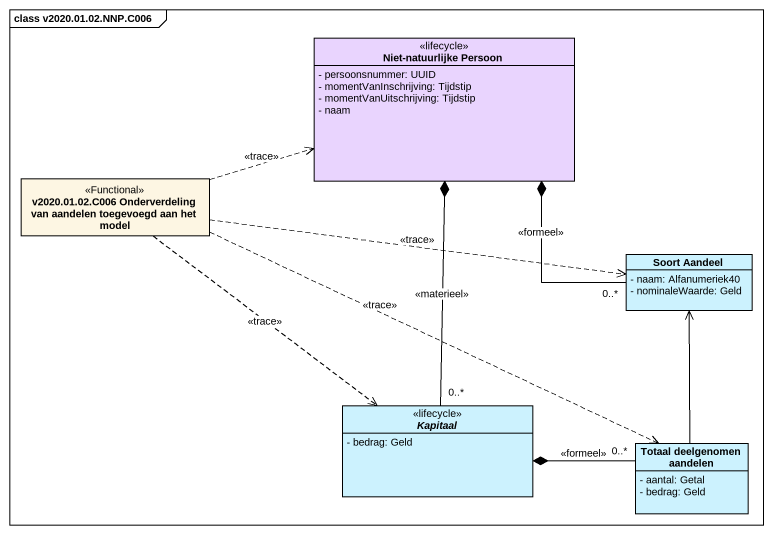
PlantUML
@startuml
mainframe class v2020.01.02.NNP.C006
hide circle
hide empty members
skinparam classAttributeIconSize 0
class "Niet-natuurlijke Persoon" as Niet_natuurlijke_Persoon <<lifecycle>> #E9D4FE {
  - persoonsnummer: UUID
  - momentVanInschrijving: Tijdstip
  - momentVanUitschrijving: Tijdstip
  - naam
}
class "v2020.01.02.C006 Onderverdeling van aandelen toegevoegd aan het model" as v2020_01_02_C006 <<Functional>>
class "Soort Aandeel" as Soort_Aandeel #CCF2FE {
  - naam: Alfanumeriek40
  - nominaleWaarde: Geld
}
abstract class Kapitaal <<lifecycle>> #CCF2FE {
  - bedrag: Geld
}
class "Totaal deelgenomen aandelen" as Totaal_deelgenomen_aandelen #CCF2FE {
  - aantal: Getal
  - bedrag: Geld
}
v2020_01_02_C006 .right.> Niet_natuurlijke_Persoon : <<trace>>
v2020_01_02_C006 .right.> Soort_Aandeel : <<trace>>
v2020_01_02_C006 ..> Kapitaal : <<trace>>
v2020_01_02_C006 .right.> Totaal_deelgenomen_aandelen : <<trace>>
Soort_Aandeel "0..*" -up-* Niet_natuurlijke_Persoon : <<formeel>>
Kapitaal "0..*" -up-* Niet_natuurlijke_Persoon : <<materieel>>
Totaal_deelgenomen_aandelen -up-> Soort_Aandeel
Totaal_deelgenomen_aandelen "0..*" -left-* Kapitaal : <<formeel>>
@enduml
